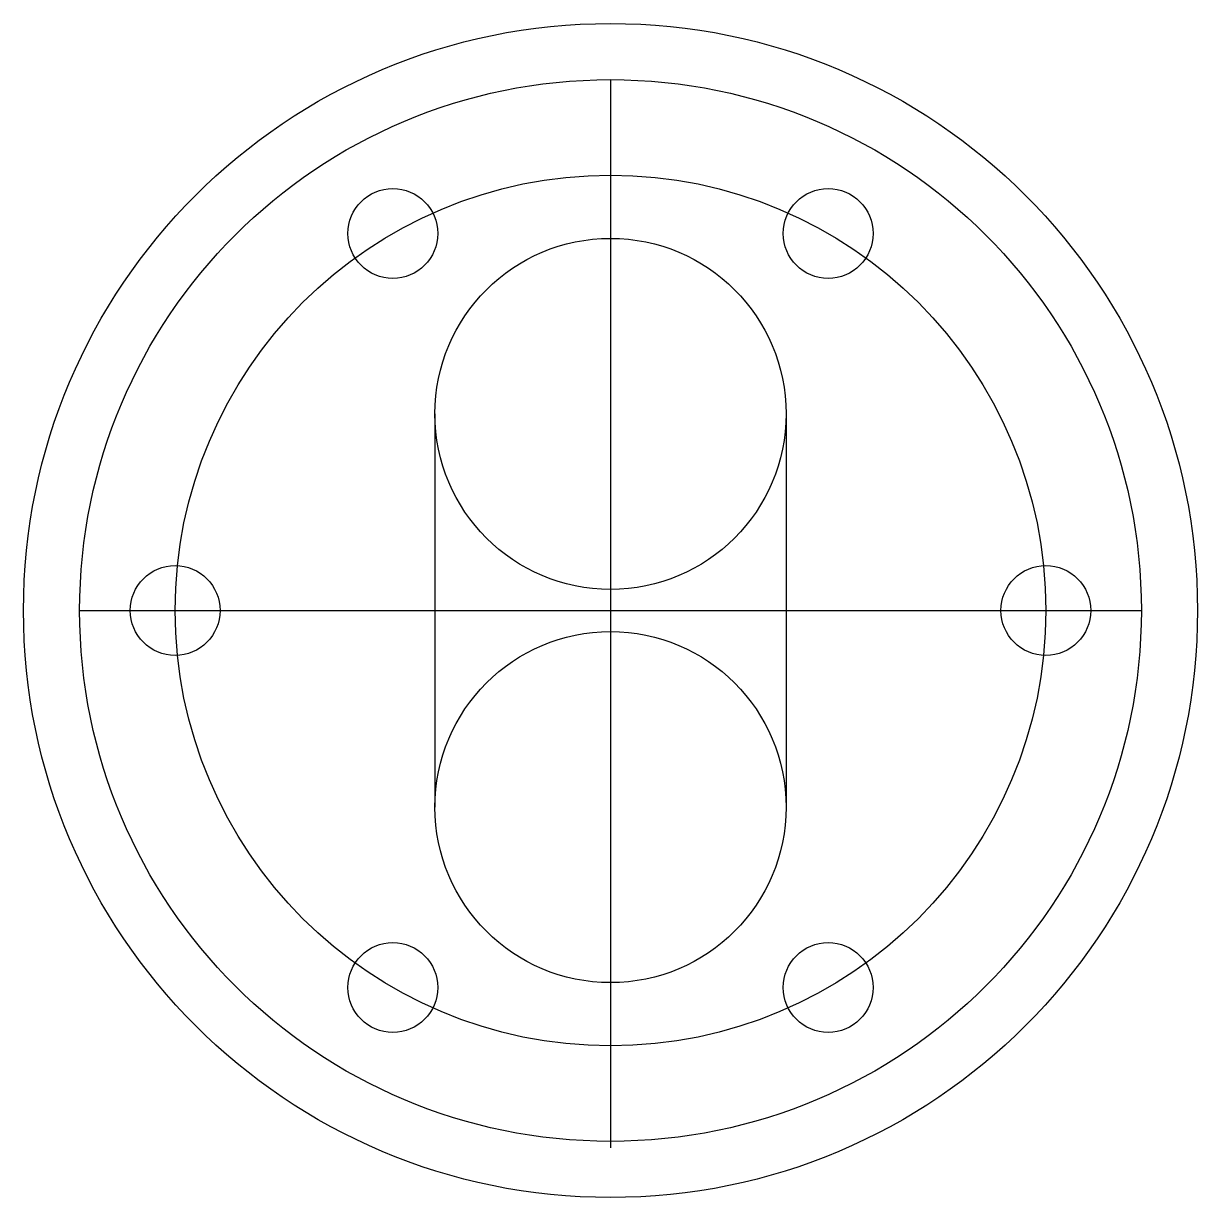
# Model space of a CAD drawing. Header units: millimetres. Extents: x -20.9 to 20.9, y -20.9 to 20.9.
import ezdxf

# ---------------------------------------------------------------- set-up
doc = ezdxf.new("R2010")
doc.units = ezdxf.units.MM
doc.layers.get('0').update_dxf_attribs({"linetype": 'CONTINUOUS'})

msp = doc.modelspace()

# ---------------------------------------------------------------- linework, layer by layer
for p, q in [((0, 18.9), (0, -19.132)), ((-6.25, 7), (-6.25, -7)), ((6.25, 7), (6.25, -7)), ((-18.9, 0), (18.9, 0))]:
    msp.add_line(p, q)
for centre, radius in [((0, 0), 20.9), ((0, 0), 18.9), ((0, 0), 15.5), ((-7.75, 13.423), 1.6), ((7.75, 13.423), 1.6), ((0, 7), 6.25), ((-15.5, 0), 1.6), ((15.5, 0), 1.6), ((0, -7), 6.25), ((-7.75, -13.423), 1.6), ((7.75, -13.423), 1.6)]:
    msp.add_circle(centre, radius)

doc.saveas('drawing.dxf')
